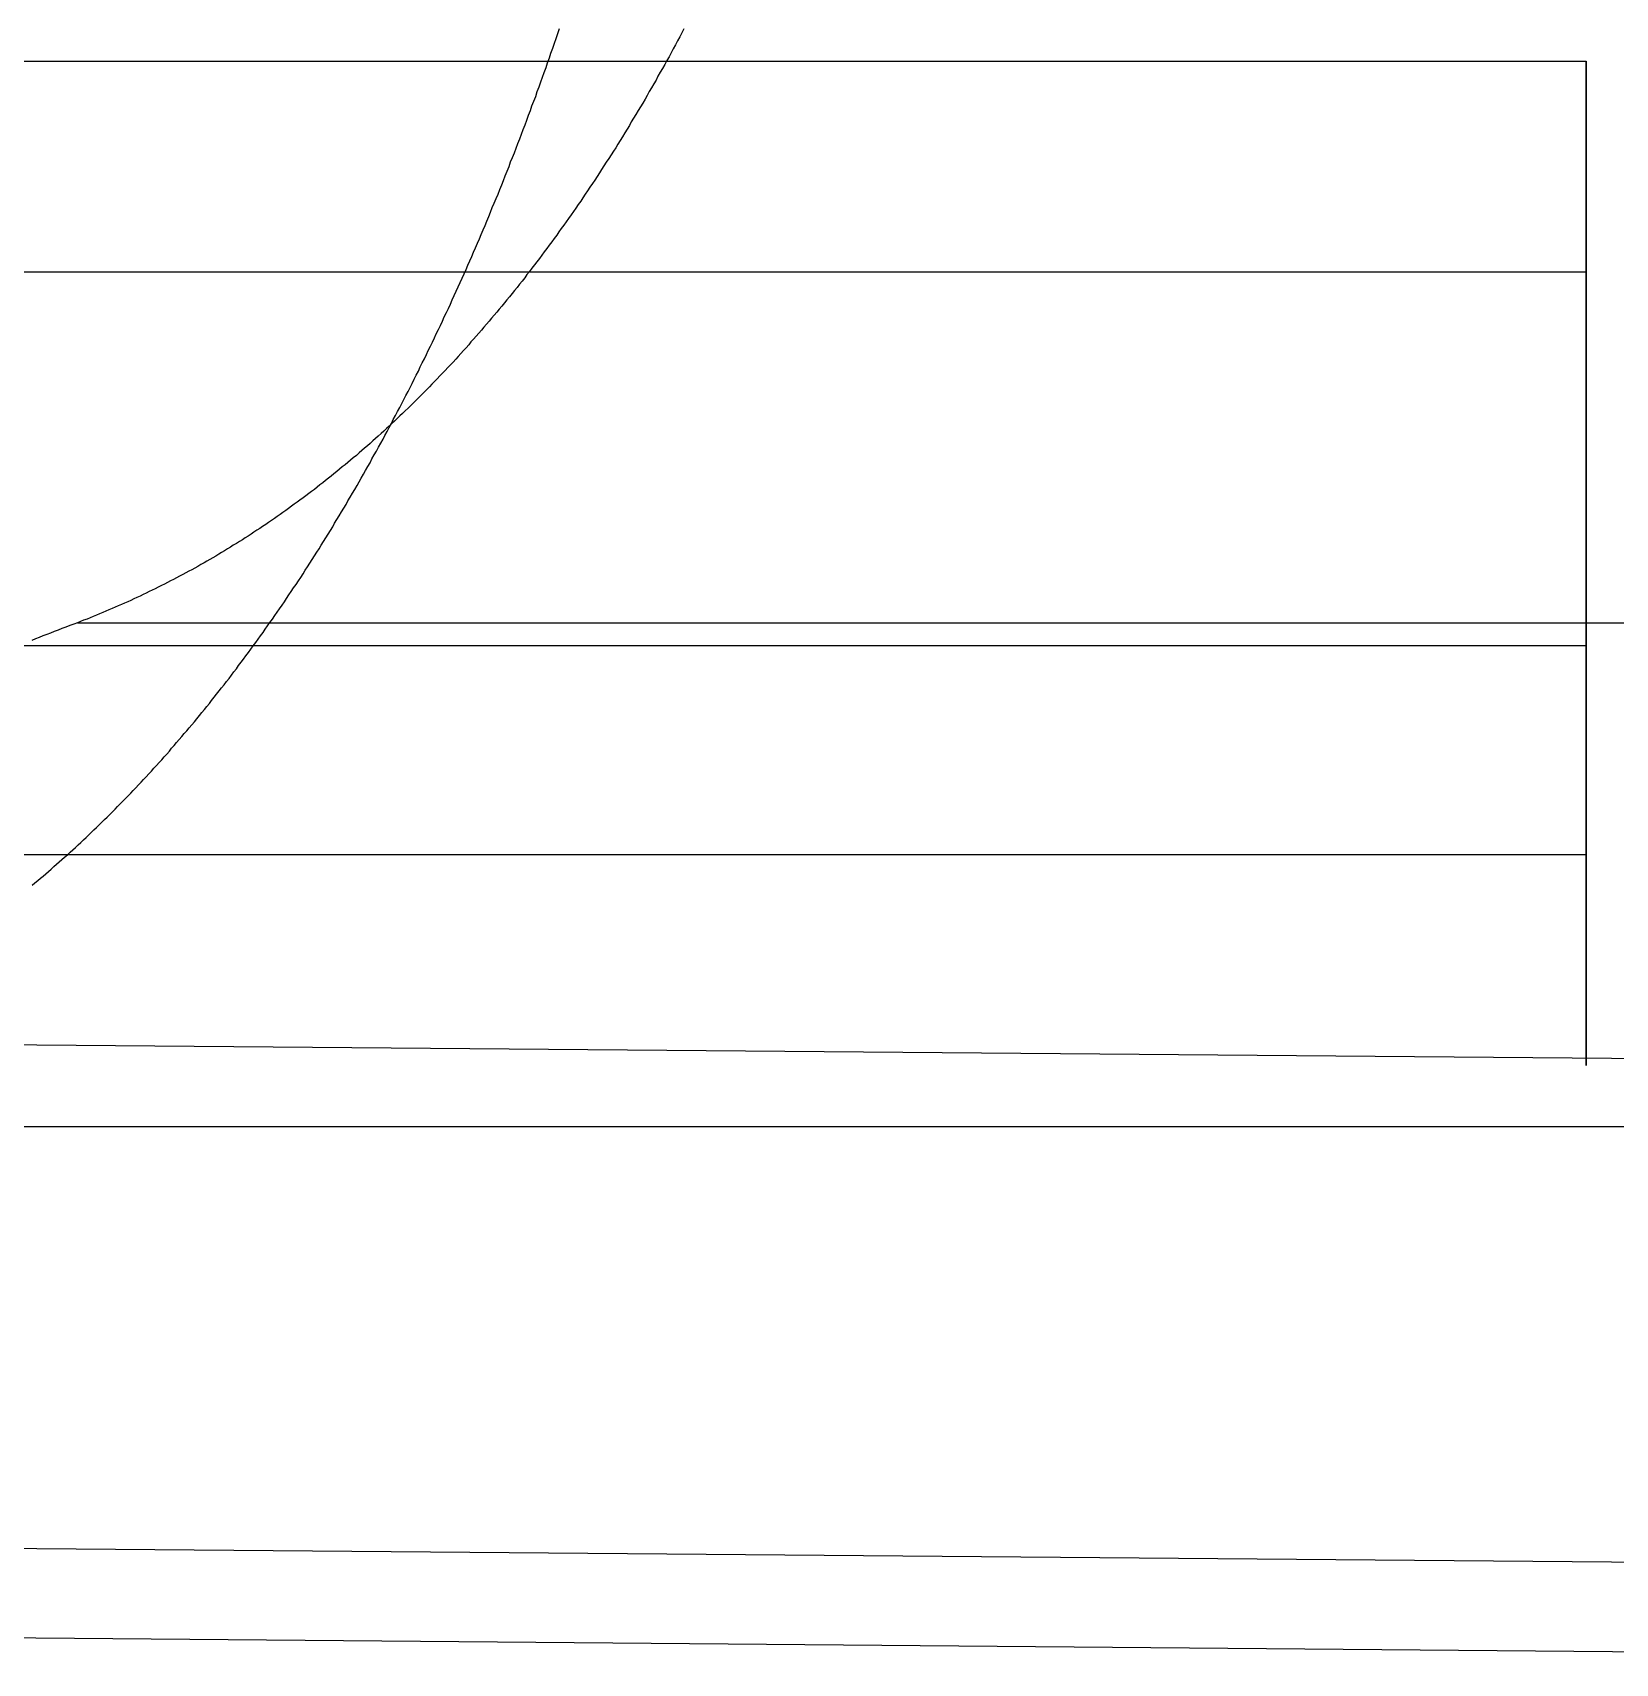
# Model space of a CAD drawing. Extents: x 0 to 702, y -13 to 12.
# Drawn here: x 694.321 to 698.477, y -12.335 to -8.053 of the extents above; entities that cross this region are included whole.
import ezdxf

# ---------------------------------------------------------------- set-up
doc = ezdxf.new("R2010")
doc.units = 0
doc.layers.get('0').update_dxf_attribs({"linetype": 'CONTINUOUS'})

# ---------------------------------------------------------------- blocks, each defined once
blk = doc.blocks.new('*U1')
for p, q in [((672.2, -8.1279, 9.2215), (698.4, -8.1279, 9.2215)), ((672.2, -10.2112, 19.2688), (698.4, -10.2112, 19.2688))]:
    blk.add_line(p, q)
at = {"extrusion": (0, -0.988768, -0.149458)}
for p, q in [((672.2, -8.1279, 9.2215), (698.4, -8.1279, 9.2215)), ((698.4, -8.1279, 9.2215), (698.4, -8.6809, 12.8799)), ((672.2, -8.6809, 12.8799), (698.4, -8.6809, 12.8799)), ((672.2, -9.6621, 15.6363), (698.4, -9.6621, 15.6363)), ((698.4, -9.6621, 15.6363), (698.4, -10.2112, 19.2688)), ((672.2, -10.2112, 19.2688), (698.4, -10.2112, 19.2688))]:
    blk.add_line(p, q, dxfattribs=at)
at = {"extrusion": (-1, 0, 0)}
for p, q in [((698.4, -8.1279, 9.2215), (698.4, -8.6809, 12.8799)), ((698.4, -8.6809, 12.8799), (698.4, -9.6621, 15.6363)), ((698.4, -9.6621, 15.6363), (698.4, -10.2112, 19.2688))]:
    blk.add_line(p, q, dxfattribs=at)
at = {"extrusion": (0, -0.942084, -0.335378)}
for p, q in [((672.2, -8.6809, 12.8799), (698.4, -8.6809, 12.8799)), ((698.4, -8.6809, 12.8799), (698.4, -9.6621, 15.6363)), ((672.2, -9.6621, 15.6363), (698.4, -9.6621, 15.6363))]:
    blk.add_line(p, q, dxfattribs=at)
at = {"extrusion": (1, 0, 0)}
blk.add_arc((-0.7647, 15.9879, 698.4), 10, 160.84704, 222.58166, dxfattribs=at)
at = {"extrusion": (-1, 0, 0)}
blk.add_arc((0.7647, 15.9879, -698.4), 10, 317.41834, 19.15296, dxfattribs=at)
blk = doc.blocks.new('*U4')
for p, q in [((694.438701, -9.602168, 7.459126), (702, -9.602168, 7.459126)), ((693.633359, -10.704306, 7.232889), (702, -10.775829, 7.218207)), ((692.561943, -10.924762, 13.902303), (702, -10.924762, 13.902303)), ((642.28691, -11.81363, 15.987856), (702, -12.334738, 15.987856)), ((642.28691, -11.81363, 15.987856), (702, -12.334738, 15.987856)), ((691.90019, -12.012084, 13.679108), (702, -12.098424, 13.661385))]:
    blk.add_line(p, q)
at = {"extrusion": (0, 0.979575, 0.201078)}
for p, q in [((694.438701, -9.602168, 7.459126), (702, -9.602168, 7.459126)), ((692.561943, -10.924762, 13.902303), (702, -10.924762, 13.902303))]:
    blk.add_line(p, q, dxfattribs=at)
at = {"extrusion": (-0.008727, -0.979538, -0.20107)}
for p, q in [((693.633359, -10.704306, 7.232889), (702, -10.775829, 7.218207)), ((691.90019, -12.012084, 13.679108), (702, -12.098424, 13.661385))]:
    blk.add_line(p, q, dxfattribs=at)
for points in [[(696.031, -8.04311, 4.14316), (696.026, -8.05362, 4.15628), (696.02, -8.0641, 4.16942), (696.014, -8.07455, 4.18258), (696.009, -8.08497, 4.19576), (696.003, -8.09536, 4.20895), (695.998, -8.10571, 4.22217), (695.992, -8.11604, 4.23541), (695.986, -8.12633, 4.24866), (695.981, -8.1366, 4.26194), (695.975, -8.14683, 4.27523), (695.969, -8.15704, 4.28855), (695.963, -8.16721, 4.30188), (695.958, -8.17735, 4.31524), (695.952, -8.18747, 4.32861), (695.946, -8.19756, 4.34201), (695.94, -8.20761, 4.35543), (695.935, -8.21764, 4.36887), (695.929, -8.22764, 4.38234), (695.923, -8.23761, 4.39582), (695.917, -8.24755, 4.40933), (695.911, -8.25746, 4.42286), (695.905, -8.26734, 4.4364), (695.899, -8.27719, 4.44997), (695.893, -8.28701, 4.46356), (695.888, -8.2968, 4.47717), (695.882, -8.30656, 4.4908), (695.876, -8.31629, 4.50444), (695.87, -8.32599, 4.51811), (695.864, -8.33566, 4.5318), (695.858, -8.3453, 4.54551), (695.852, -8.35491, 4.55923), (695.846, -8.36448, 4.57298), (695.84, -8.37403, 4.58674), (695.834, -8.38355, 4.60052), (695.827, -8.39304, 4.61432), (695.821, -8.40249, 4.62814), (695.815, -8.41192, 4.64198), (695.809, -8.42131, 4.65583), (695.803, -8.43067, 4.6697), (695.797, -8.44, 4.6836), (695.791, -8.4493, 4.6975), (695.784, -8.45857, 4.71143), (695.778, -8.46781, 4.72537), (695.772, -8.47701, 4.73933), (695.766, -8.48619, 4.7533), (695.76, -8.49533, 4.7673), (695.753, -8.50444, 4.78131), (695.747, -8.51352, 4.79533), (695.741, -8.52257, 4.80937), (695.735, -8.53158, 4.82343), (695.728, -8.54056, 4.8375), (695.722, -8.54951, 4.85159), (695.716, -8.55843, 4.86569), (695.709, -8.56732, 4.87981), (695.703, -8.57617, 4.89394), (695.697, -8.58499, 4.90809), (695.69, -8.59378, 4.92225), (695.684, -8.60254, 4.93643), (695.677, -8.61126, 4.95062), (695.671, -8.61995, 4.96483), (695.664, -8.62861, 4.97905), (695.658, -8.63723, 4.99328), (695.652, -8.64582, 5.00753), (695.645, -8.65438, 5.02179), (695.639, -8.66291, 5.03607), (695.632, -8.6714, 5.05035), (695.626, -8.67986, 5.06465), (695.619, -8.68828, 5.07897), (695.613, -8.69667, 5.09329), (695.606, -8.70503, 5.10763), (695.599, -8.71335, 5.12198), (695.593, -8.72164, 5.13634), (695.586, -8.7299, 5.15072), (695.58, -8.73812, 5.16511), (695.573, -8.74631, 5.1795), (695.566, -8.75446, 5.19391), (695.56, -8.76258, 5.20833), (695.553, -8.77067, 5.22276), (695.546, -8.77872, 5.23721), (695.54, -8.78673, 5.25166), (695.533, -8.79471, 5.26612), (695.526, -8.80266, 5.2806), (695.52, -8.81057, 5.29508), (695.513, -8.81845, 5.30958), (695.506, -8.82629, 5.32408), (695.5, -8.8341, 5.33859), (695.493, -8.84188, 5.35311), (695.486, -8.84962, 5.36763), (695.479, -8.85732, 5.38217), (695.472, -8.86499, 5.39671), (695.466, -8.87263, 5.41126), (695.459, -8.88023, 5.42582), (695.452, -8.8878, 5.44039), (695.445, -8.89534, 5.45496), (695.438, -8.90284, 5.46954), (695.432, -8.9103, 5.48414), (695.425, -8.91773, 5.49873), (695.418, -8.92513, 5.51334), (695.411, -8.93249, 5.52796), (695.404, -8.93982, 5.54258), (695.397, -8.94712, 5.55721), (695.39, -8.95438, 5.57185), (695.383, -8.96161, 5.58649), (695.376, -8.9688, 5.60115), (695.369, -8.97596, 5.61581), (695.363, -8.98308, 5.63048), (695.356, -8.99017, 5.64516), (695.349, -8.99723, 5.65985), (695.342, -9.00425, 5.67454), (695.335, -9.01124, 5.68924), (695.328, -9.0182, 5.70395), (695.321, -9.02512, 5.71867), (695.314, -9.03201, 5.73339), (695.307, -9.03886, 5.74812), (695.299, -9.04569, 5.76286), (695.292, -9.05247, 5.77761), (695.285, -9.05923, 5.79237), (695.278, -9.06595, 5.80713), (695.271, -9.07263, 5.8219), (695.264, -9.07928, 5.83668), (695.257, -9.0859, 5.85147), (695.25, -9.09249, 5.86626), (695.243, -9.09904, 5.88106), (695.236, -9.10556, 5.89587), (695.228, -9.11204, 5.91069), (695.221, -9.1185, 5.92551), (695.214, -9.12491, 5.94034), (695.207, -9.1313, 5.95518), (695.2, -9.13765, 5.97003), (695.192, -9.14397, 5.98488), (695.185, -9.15025, 5.99974), (695.178, -9.1565, 6.01461), (695.171, -9.16272, 6.02949), (695.163, -9.16891, 6.04437), (695.156, -9.17506, 6.05927), (695.149, -9.18118, 6.07417), (695.142, -9.18726, 6.08907), (695.134, -9.19331, 6.10399), (695.127, -9.19933, 6.11891), (695.12, -9.20532, 6.13383), (695.112, -9.21127, 6.14877), (695.105, -9.21719, 6.16371), (695.098, -9.22308, 6.17866), (695.09, -9.22893, 6.19362), (695.083, -9.23475, 6.20859), (695.075, -9.24054, 6.22356), (695.068, -9.24629, 6.23854), (695.061, -9.25201, 6.25353), (695.053, -9.2577, 6.26852), (695.046, -9.26336, 6.28352), (695.038, -9.26898, 6.29853), (695.031, -9.27457, 6.31355), (695.023, -9.28013, 6.32857), (695.016, -9.28566, 6.3436), (695.008, -9.29115, 6.35864), (695.001, -9.29661, 6.37368), (694.993, -9.30203, 6.38873), (694.986, -9.30743, 6.40379), (694.978, -9.31279, 6.41885), (694.971, -9.31812, 6.43393), (694.963, -9.32342, 6.44901), (694.956, -9.32868, 6.46409), (694.948, -9.33391, 6.47919), (694.94, -9.33911, 6.49429), (694.933, -9.34428, 6.5094), (694.925, -9.34941, 6.52451), (694.918, -9.35451, 6.53963), (694.91, -9.35958, 6.55476), (694.902, -9.36462, 6.5699), (694.895, -9.36962, 6.58504), (694.887, -9.37459, 6.60019), (694.879, -9.37953, 6.61534), (694.872, -9.38444, 6.63051), (694.864, -9.38931, 6.64568), (694.856, -9.39416, 6.66085), (694.848, -9.39897, 6.67604), (694.841, -9.40375, 6.69123), (694.833, -9.40849, 6.70643), (694.825, -9.41321, 6.72163), (694.817, -9.41789, 6.73684), (694.81, -9.42254, 6.75206), (694.802, -9.42715, 6.76728), (694.794, -9.43174, 6.78251), (694.786, -9.43629, 6.79775), (694.778, -9.44082, 6.813), (694.771, -9.44531, 6.82825), (694.763, -9.44976, 6.84351), (694.755, -9.45419, 6.85877), (694.747, -9.45858, 6.87404), (694.739, -9.46295, 6.88932), (694.731, -9.46728, 6.9046), (694.723, -9.47157, 6.91989), (694.715, -9.47584, 6.93519), (694.707, -9.48008, 6.9505), (694.699, -9.48428, 6.96581), (694.691, -9.48845, 6.98112), (694.683, -9.49259, 6.99645), (694.675, -9.4967, 7.01178), (694.667, -9.50077, 7.02712), (694.659, -9.50482, 7.04246), (694.651, -9.50883, 7.05781), (694.643, -9.51281, 7.07317), (694.635, -9.51676, 7.08853), (694.627, -9.52068, 7.1039), (694.619, -9.52457, 7.11927), (694.611, -9.52843, 7.13465), (694.603, -9.53225, 7.15004), (694.595, -9.53604, 7.16544), (694.587, -9.5398, 7.18084), (694.579, -9.54353, 7.19625), (694.571, -9.54723, 7.21166), (694.562, -9.5509, 7.22708), (694.554, -9.55454, 7.24251), (694.546, -9.55814, 7.25794), (694.538, -9.56171, 7.27338), (694.53, -9.56526, 7.28882), (694.521, -9.56877, 7.30427), (694.513, -9.57225, 7.31973), (694.505, -9.5757, 7.33519), (694.497, -9.57911, 7.35066), (694.489, -9.5825, 7.36614), (694.48, -9.58586, 7.38162), (694.472, -9.58918, 7.39711), (694.464, -9.59247, 7.41261), (694.455, -9.59574, 7.42811), (694.447, -9.59897, 7.44361), (694.439, -9.60217, 7.45913)], [(696.031, -8.04311, 4.14316), (696.026, -8.05362, 4.15628), (696.02, -8.0641, 4.16942), (696.014, -8.07455, 4.18258), (696.009, -8.08497, 4.19576), (696.003, -8.09536, 4.20895), (695.998, -8.10571, 4.22217), (695.992, -8.11604, 4.23541), (695.986, -8.12633, 4.24866), (695.981, -8.1366, 4.26194), (695.975, -8.14683, 4.27523), (695.969, -8.15704, 4.28855), (695.963, -8.16721, 4.30188), (695.958, -8.17735, 4.31524), (695.952, -8.18747, 4.32861), (695.946, -8.19756, 4.34201), (695.94, -8.20761, 4.35543), (695.935, -8.21764, 4.36887), (695.929, -8.22764, 4.38234), (695.923, -8.23761, 4.39582), (695.917, -8.24755, 4.40933), (695.911, -8.25746, 4.42286), (695.905, -8.26734, 4.4364), (695.899, -8.27719, 4.44997), (695.893, -8.28701, 4.46356), (695.888, -8.2968, 4.47717), (695.882, -8.30656, 4.4908), (695.876, -8.31629, 4.50444), (695.87, -8.32599, 4.51811), (695.864, -8.33566, 4.5318), (695.858, -8.3453, 4.54551), (695.852, -8.35491, 4.55923), (695.846, -8.36448, 4.57298), (695.84, -8.37403, 4.58674), (695.834, -8.38355, 4.60052), (695.827, -8.39304, 4.61432), (695.821, -8.40249, 4.62814), (695.815, -8.41192, 4.64198), (695.809, -8.42131, 4.65583), (695.803, -8.43067, 4.6697), (695.797, -8.44, 4.6836), (695.791, -8.4493, 4.6975), (695.784, -8.45857, 4.71143), (695.778, -8.46781, 4.72537), (695.772, -8.47701, 4.73933), (695.766, -8.48619, 4.7533), (695.76, -8.49533, 4.7673), (695.753, -8.50444, 4.78131), (695.747, -8.51352, 4.79533), (695.741, -8.52257, 4.80937), (695.735, -8.53158, 4.82343), (695.728, -8.54056, 4.8375), (695.722, -8.54951, 4.85159), (695.716, -8.55843, 4.86569), (695.709, -8.56732, 4.87981), (695.703, -8.57617, 4.89394), (695.697, -8.58499, 4.90809), (695.69, -8.59378, 4.92225), (695.684, -8.60254, 4.93643), (695.677, -8.61126, 4.95062), (695.671, -8.61995, 4.96483), (695.664, -8.62861, 4.97905), (695.658, -8.63723, 4.99328), (695.652, -8.64582, 5.00753), (695.645, -8.65438, 5.02179), (695.639, -8.66291, 5.03607), (695.632, -8.6714, 5.05035), (695.626, -8.67986, 5.06465), (695.619, -8.68828, 5.07897), (695.613, -8.69667, 5.09329), (695.606, -8.70503, 5.10763), (695.599, -8.71335, 5.12198), (695.593, -8.72164, 5.13634), (695.586, -8.7299, 5.15072), (695.58, -8.73812, 5.16511), (695.573, -8.74631, 5.1795), (695.566, -8.75446, 5.19391), (695.56, -8.76258, 5.20833), (695.553, -8.77067, 5.22276), (695.546, -8.77872, 5.23721), (695.54, -8.78673, 5.25166), (695.533, -8.79471, 5.26612), (695.526, -8.80266, 5.2806), (695.52, -8.81057, 5.29508), (695.513, -8.81845, 5.30958), (695.506, -8.82629, 5.32408), (695.5, -8.8341, 5.33859), (695.493, -8.84188, 5.35311), (695.486, -8.84962, 5.36763), (695.479, -8.85732, 5.38217), (695.472, -8.86499, 5.39671), (695.466, -8.87263, 5.41126), (695.459, -8.88023, 5.42582), (695.452, -8.8878, 5.44039), (695.445, -8.89534, 5.45496), (695.438, -8.90284, 5.46954), (695.432, -8.9103, 5.48414), (695.425, -8.91773, 5.49873), (695.418, -8.92513, 5.51334), (695.411, -8.93249, 5.52796), (695.404, -8.93982, 5.54258), (695.397, -8.94712, 5.55721), (695.39, -8.95438, 5.57185), (695.383, -8.96161, 5.58649), (695.376, -8.9688, 5.60115), (695.369, -8.97596, 5.61581), (695.363, -8.98308, 5.63048), (695.356, -8.99017, 5.64516), (695.349, -8.99723, 5.65985), (695.342, -9.00425, 5.67454), (695.335, -9.01124, 5.68924), (695.328, -9.0182, 5.70395), (695.321, -9.02512, 5.71867), (695.314, -9.03201, 5.73339), (695.307, -9.03886, 5.74812), (695.299, -9.04569, 5.76286), (695.292, -9.05247, 5.77761), (695.285, -9.05923, 5.79237), (695.278, -9.06595, 5.80713), (695.271, -9.07263, 5.8219), (695.264, -9.07928, 5.83668), (695.257, -9.0859, 5.85147), (695.25, -9.09249, 5.86626), (695.243, -9.09904, 5.88106), (695.236, -9.10556, 5.89587), (695.228, -9.11204, 5.91069), (695.221, -9.1185, 5.92551), (695.214, -9.12491, 5.94034), (695.207, -9.1313, 5.95518), (695.2, -9.13765, 5.97003), (695.192, -9.14397, 5.98488), (695.185, -9.15025, 5.99974), (695.178, -9.1565, 6.01461), (695.171, -9.16272, 6.02949), (695.163, -9.16891, 6.04437), (695.156, -9.17506, 6.05927), (695.149, -9.18118, 6.07417), (695.142, -9.18726, 6.08907), (695.134, -9.19331, 6.10399), (695.127, -9.19933, 6.11891), (695.12, -9.20532, 6.13383), (695.112, -9.21127, 6.14877), (695.105, -9.21719, 6.16371), (695.098, -9.22308, 6.17866), (695.09, -9.22893, 6.19362), (695.083, -9.23475, 6.20859), (695.075, -9.24054, 6.22356), (695.068, -9.24629, 6.23854), (695.061, -9.25201, 6.25353), (695.053, -9.2577, 6.26852), (695.046, -9.26336, 6.28352), (695.038, -9.26898, 6.29853), (695.031, -9.27457, 6.31355), (695.023, -9.28013, 6.32857), (695.016, -9.28566, 6.3436), (695.008, -9.29115, 6.35864), (695.001, -9.29661, 6.37368), (694.993, -9.30203, 6.38873), (694.986, -9.30743, 6.40379), (694.978, -9.31279, 6.41885), (694.971, -9.31812, 6.43393), (694.963, -9.32342, 6.44901), (694.956, -9.32868, 6.46409), (694.948, -9.33391, 6.47919), (694.94, -9.33911, 6.49429), (694.933, -9.34428, 6.5094), (694.925, -9.34941, 6.52451), (694.918, -9.35451, 6.53963), (694.91, -9.35958, 6.55476), (694.902, -9.36462, 6.5699), (694.895, -9.36962, 6.58504), (694.887, -9.37459, 6.60019), (694.879, -9.37953, 6.61534), (694.872, -9.38444, 6.63051), (694.864, -9.38931, 6.64568), (694.856, -9.39416, 6.66085), (694.848, -9.39897, 6.67604), (694.841, -9.40375, 6.69123), (694.833, -9.40849, 6.70643), (694.825, -9.41321, 6.72163), (694.817, -9.41789, 6.73684), (694.81, -9.42254, 6.75206), (694.802, -9.42715, 6.76728), (694.794, -9.43174, 6.78251), (694.786, -9.43629, 6.79775), (694.778, -9.44082, 6.813), (694.771, -9.44531, 6.82825), (694.763, -9.44976, 6.84351), (694.755, -9.45419, 6.85877), (694.747, -9.45858, 6.87404), (694.739, -9.46295, 6.88932), (694.731, -9.46728, 6.9046), (694.723, -9.47157, 6.91989), (694.715, -9.47584, 6.93519), (694.707, -9.48008, 6.9505), (694.699, -9.48428, 6.96581), (694.691, -9.48845, 6.98112), (694.683, -9.49259, 6.99645), (694.675, -9.4967, 7.01178), (694.667, -9.50077, 7.02712), (694.659, -9.50482, 7.04246), (694.651, -9.50883, 7.05781), (694.643, -9.51281, 7.07317), (694.635, -9.51676, 7.08853), (694.627, -9.52068, 7.1039), (694.619, -9.52457, 7.11927), (694.611, -9.52843, 7.13465), (694.603, -9.53225, 7.15004), (694.595, -9.53604, 7.16544), (694.587, -9.5398, 7.18084), (694.579, -9.54353, 7.19625), (694.571, -9.54723, 7.21166), (694.562, -9.5509, 7.22708), (694.554, -9.55454, 7.24251), (694.546, -9.55814, 7.25794), (694.538, -9.56171, 7.27338), (694.53, -9.56526, 7.28882), (694.521, -9.56877, 7.30427), (694.513, -9.57225, 7.31973), (694.505, -9.5757, 7.33519), (694.497, -9.57911, 7.35066), (694.489, -9.5825, 7.36614), (694.48, -9.58586, 7.38162), (694.472, -9.58918, 7.39711), (694.464, -9.59247, 7.41261), (694.455, -9.59574, 7.42811), (694.447, -9.59897, 7.44361), (694.439, -9.60217, 7.45913)], [(694.32, -10.2913, 5.80458), (694.327, -10.2854, 5.78903), (694.335, -10.2794, 5.77348), (694.342, -10.2733, 5.75795), (694.349, -10.2673, 5.74242), (694.356, -10.2612, 5.7269), (694.363, -10.2551, 5.71138), (694.37, -10.2489, 5.69587), (694.377, -10.2427, 5.68037), (694.384, -10.2365, 5.66488), (694.391, -10.2303, 5.6494), (694.398, -10.224, 5.63392), (694.405, -10.2177, 5.61845), (694.413, -10.2113, 5.60299), (694.42, -10.205, 5.58753), (694.427, -10.1986, 5.57208), (694.434, -10.1921, 5.55664), (694.441, -10.1857, 5.54121), (694.448, -10.1792, 5.52579), (694.455, -10.1726, 5.51037), (694.462, -10.1661, 5.49496), (694.469, -10.1595, 5.47956), (694.475, -10.1529, 5.46416), (694.482, -10.1462, 5.44878), (694.489, -10.1395, 5.4334), (694.496, -10.1328, 5.41802), (694.503, -10.1261, 5.40266), (694.51, -10.1193, 5.3873), (694.517, -10.1125, 5.37195), (694.524, -10.1056, 5.35661), (694.531, -10.0987, 5.34128), (694.538, -10.0918, 5.32595), (694.544, -10.0849, 5.31064), (694.551, -10.0779, 5.29532), (694.558, -10.0709, 5.28002), (694.565, -10.0639, 5.26473), (694.572, -10.0569, 5.24944), (694.579, -10.0498, 5.23416), (694.585, -10.0426, 5.21889), (694.592, -10.0355, 5.20362), (694.599, -10.0283, 5.18837), (694.606, -10.0211, 5.17312), (694.612, -10.0138, 5.15788), (694.619, -10.0065, 5.14264), (694.626, -9.99922, 5.12742), (694.633, -9.99188, 5.1122), (694.639, -9.9845, 5.09699), (694.646, -9.97709, 5.08179), (694.653, -9.96965, 5.0666), (694.66, -9.96218, 5.05141), (694.666, -9.95467, 5.03623), (694.673, -9.94714, 5.02106), (694.68, -9.93957, 5.0059), (694.686, -9.93197, 4.99075), (694.693, -9.92434, 4.9756), (694.699, -9.91667, 4.96046), (694.706, -9.90898, 4.94533), (694.713, -9.90125, 4.93021), (694.719, -9.89349, 4.91509), (694.726, -9.8857, 4.89999), (694.732, -9.87788, 4.88489), (694.739, -9.87002, 4.8698), (694.746, -9.86214, 4.85471), (694.752, -9.85422, 4.83964), (694.759, -9.84627, 4.82457), (694.765, -9.83828, 4.80952), (694.772, -9.83027, 4.79447), (694.778, -9.82222, 4.77942), (694.785, -9.81414, 4.76439), (694.791, -9.80603, 4.74936), (694.798, -9.79789, 4.73434), (694.804, -9.78971, 4.71933), (694.811, -9.7815, 4.70433), (694.817, -9.77325, 4.68933), (694.824, -9.76497, 4.67433), (694.83, -9.75665, 4.65935), (694.837, -9.7483, 4.64437), (694.843, -9.73992, 4.62939), (694.849, -9.73151, 4.61443), (694.856, -9.72306, 4.59947), (694.862, -9.71457, 4.58453), (694.869, -9.70606, 4.56959), (694.875, -9.69751, 4.55466), (694.881, -9.68893, 4.53974), (694.888, -9.68032, 4.52484), (694.894, -9.67167, 4.50994), (694.9, -9.663, 4.49505), (694.907, -9.65429, 4.48018), (694.913, -9.64555, 4.46532), (694.919, -9.63678, 4.45047), (694.926, -9.62797, 4.43563), (694.932, -9.61914, 4.42081), (694.938, -9.61028, 4.40599), (694.944, -9.60138, 4.3912), (694.951, -9.59246, 4.37642), (694.957, -9.5835, 4.36165), (694.963, -9.57452, 4.34689), (694.969, -9.56551, 4.33216), (694.976, -9.55646, 4.31743), (694.982, -9.54739, 4.30273), (694.988, -9.53829, 4.28804), (694.994, -9.52916, 4.27337), (695, -9.52, 4.25871), (695.006, -9.51081, 4.24408), (695.013, -9.50159, 4.22946), (695.019, -9.49235, 4.21486), (695.025, -9.48308, 4.20028), (695.031, -9.47378, 4.18571), (695.037, -9.46445, 4.17117), (695.043, -9.4551, 4.15665), (695.049, -9.44571, 4.14215), (695.055, -9.43631, 4.12767), (695.061, -9.42687, 4.1132), (695.067, -9.4174, 4.09876), (695.073, -9.40791, 4.08433), (695.079, -9.39839, 4.06993), (695.085, -9.38885, 4.05554), (695.091, -9.37927, 4.04117), (695.097, -9.36967, 4.02682), (695.103, -9.36004, 4.01249), (695.109, -9.35038, 3.99818), (695.114, -9.3407, 3.98389), (695.12, -9.33099, 3.96961), (695.126, -9.32125, 3.95536), (695.132, -9.31148, 3.94112), (695.138, -9.30169, 3.92691), (695.144, -9.29186, 3.91271), (695.149, -9.28201, 3.89853), (695.155, -9.27214, 3.88437), (695.161, -9.26223, 3.87023), (695.167, -9.2523, 3.85611), (695.173, -9.24234, 3.84201), (695.178, -9.23235, 3.82792), (695.184, -9.22234, 3.81386), (695.19, -9.21229, 3.79981), (695.195, -9.20222, 3.78579), (695.201, -9.19213, 3.77178), (695.207, -9.182, 3.75779), (695.212, -9.17185, 3.74382), (695.218, -9.16167, 3.72987), (695.224, -9.15146, 3.71594), (695.229, -9.14123, 3.70203), (695.235, -9.13096, 3.68814), (695.241, -9.12067, 3.67427), (695.246, -9.11035, 3.66041), (695.252, -9.10001, 3.64658), (695.257, -9.08964, 3.63276), (695.263, -9.07924, 3.61896), (695.268, -9.06881, 3.60519), (695.274, -9.05835, 3.59143), (695.279, -9.04787, 3.57769), (695.285, -9.03736, 3.56397), (695.29, -9.02682, 3.55027), (695.296, -9.01626, 3.53658), (695.301, -9.00567, 3.52292), (695.307, -8.99505, 3.50928), (695.312, -8.9844, 3.49565), (695.318, -8.97372, 3.48205), (695.323, -8.96302, 3.46846), (695.328, -8.95229, 3.45489), (695.334, -8.94153, 3.44134), (695.339, -8.93075, 3.42782), (695.344, -8.91994, 3.41431), (695.35, -8.9091, 3.40082), (695.355, -8.89823, 3.38734), (695.36, -8.88733, 3.37389), (695.366, -8.87641, 3.36046), (695.371, -8.86546, 3.34705), (695.376, -8.85448, 3.33365), (695.381, -8.84347, 3.32028), (695.387, -8.83244, 3.30692), (695.392, -8.82138, 3.29359), (695.397, -8.81029, 3.28027), (695.402, -8.79917, 3.26697), (695.408, -8.78803, 3.2537), (695.413, -8.77686, 3.24044), (695.418, -8.76566, 3.2272), (695.423, -8.75443, 3.21398), (695.428, -8.74317, 3.20078), (695.433, -8.73189, 3.1876), (695.438, -8.72058, 3.17444), (695.444, -8.70924, 3.1613), (695.449, -8.69787, 3.14818), (695.454, -8.68647, 3.13507), (695.459, -8.67505, 3.12199), (695.464, -8.6636, 3.10893), (695.469, -8.65212, 3.09589), (695.474, -8.64061, 3.08286), (695.479, -8.62908, 3.06986), (695.484, -8.61751, 3.05687), (695.489, -8.60592, 3.04391), (695.494, -8.5943, 3.03096), (695.499, -8.58266, 3.01804), (695.504, -8.57098, 3.00513), (695.509, -8.55928, 2.99225), (695.514, -8.54755, 2.97938), (695.519, -8.53579, 2.96654), (695.523, -8.524, 2.95371), (695.528, -8.51218, 2.9409), (695.533, -8.50034, 2.92812), (695.538, -8.48846, 2.91535), (695.543, -8.47656, 2.9026), (695.548, -8.46463, 2.88988), (695.553, -8.45268, 2.87717), (695.557, -8.44069, 2.86448), (695.562, -8.42868, 2.85182), (695.567, -8.41663, 2.83917), (695.572, -8.40456, 2.82654), (695.576, -8.39247, 2.81393), (695.581, -8.38034, 2.80135), (695.586, -8.36818, 2.78878), (695.591, -8.356, 2.77623), (695.595, -8.34379, 2.76371), (695.6, -8.33155, 2.7512), (695.605, -8.31928, 2.73871), (695.609, -8.30698, 2.72625), (695.614, -8.29465, 2.7138), (695.619, -8.2823, 2.70137), (695.623, -8.26991, 2.68897), (695.628, -8.2575, 2.67658), (695.632, -8.24506, 2.66421), (695.637, -8.23259, 2.65187), (695.642, -8.2201, 2.63954), (695.646, -8.20757, 2.62724), (695.651, -8.19501, 2.61495), (695.655, -8.18243, 2.60269), (695.66, -8.16982, 2.59044), (695.664, -8.15718, 2.57822), (695.669, -8.14451, 2.56601), (695.673, -8.13181, 2.55383), (695.678, -8.11908, 2.54167), (695.682, -8.10632, 2.52952), (695.687, -8.09353, 2.51739), (695.691, -8.08071, 2.50529), (695.696, -8.06785, 2.4932), (695.7, -8.05496, 2.48113), (695.704, -8.04204, 2.46907)], [(694.32, -10.2913, 5.80458), (694.327, -10.2854, 5.78903), (694.335, -10.2794, 5.77348), (694.342, -10.2733, 5.75795), (694.349, -10.2673, 5.74242), (694.356, -10.2612, 5.7269), (694.363, -10.2551, 5.71138), (694.37, -10.2489, 5.69587), (694.377, -10.2427, 5.68037), (694.384, -10.2365, 5.66488), (694.391, -10.2303, 5.6494), (694.398, -10.224, 5.63392), (694.405, -10.2177, 5.61845), (694.413, -10.2113, 5.60299), (694.42, -10.205, 5.58753), (694.427, -10.1986, 5.57208), (694.434, -10.1921, 5.55664), (694.441, -10.1857, 5.54121), (694.448, -10.1792, 5.52579), (694.455, -10.1726, 5.51037), (694.462, -10.1661, 5.49496), (694.469, -10.1595, 5.47956), (694.475, -10.1529, 5.46416), (694.482, -10.1462, 5.44878), (694.489, -10.1395, 5.4334), (694.496, -10.1328, 5.41802), (694.503, -10.1261, 5.40266), (694.51, -10.1193, 5.3873), (694.517, -10.1125, 5.37195), (694.524, -10.1056, 5.35661), (694.531, -10.0987, 5.34128), (694.538, -10.0918, 5.32595), (694.544, -10.0849, 5.31064), (694.551, -10.0779, 5.29532), (694.558, -10.0709, 5.28002), (694.565, -10.0639, 5.26473), (694.572, -10.0569, 5.24944), (694.579, -10.0498, 5.23416), (694.585, -10.0426, 5.21889), (694.592, -10.0355, 5.20362), (694.599, -10.0283, 5.18837), (694.606, -10.0211, 5.17312), (694.612, -10.0138, 5.15788), (694.619, -10.0065, 5.14264), (694.626, -9.99922, 5.12742), (694.633, -9.99188, 5.1122), (694.639, -9.9845, 5.09699), (694.646, -9.97709, 5.08179), (694.653, -9.96965, 5.0666), (694.66, -9.96218, 5.05141), (694.666, -9.95467, 5.03623), (694.673, -9.94714, 5.02106), (694.68, -9.93957, 5.0059), (694.686, -9.93197, 4.99075), (694.693, -9.92434, 4.9756), (694.699, -9.91667, 4.96046), (694.706, -9.90898, 4.94533), (694.713, -9.90125, 4.93021), (694.719, -9.89349, 4.91509), (694.726, -9.8857, 4.89999), (694.732, -9.87788, 4.88489), (694.739, -9.87002, 4.8698), (694.746, -9.86214, 4.85471), (694.752, -9.85422, 4.83964), (694.759, -9.84627, 4.82457), (694.765, -9.83828, 4.80952), (694.772, -9.83027, 4.79447), (694.778, -9.82222, 4.77942), (694.785, -9.81414, 4.76439), (694.791, -9.80603, 4.74936), (694.798, -9.79789, 4.73434), (694.804, -9.78971, 4.71933), (694.811, -9.7815, 4.70433), (694.817, -9.77325, 4.68933), (694.824, -9.76497, 4.67433), (694.83, -9.75665, 4.65935), (694.837, -9.7483, 4.64437), (694.843, -9.73992, 4.62939), (694.849, -9.73151, 4.61443), (694.856, -9.72306, 4.59947), (694.862, -9.71457, 4.58453), (694.869, -9.70606, 4.56959), (694.875, -9.69751, 4.55466), (694.881, -9.68893, 4.53974), (694.888, -9.68032, 4.52484), (694.894, -9.67167, 4.50994), (694.9, -9.663, 4.49505), (694.907, -9.65429, 4.48018), (694.913, -9.64555, 4.46532), (694.919, -9.63678, 4.45047), (694.926, -9.62797, 4.43563), (694.932, -9.61914, 4.42081), (694.938, -9.61028, 4.40599), (694.944, -9.60138, 4.3912), (694.951, -9.59246, 4.37642), (694.957, -9.5835, 4.36165), (694.963, -9.57452, 4.34689), (694.969, -9.56551, 4.33216), (694.976, -9.55646, 4.31743), (694.982, -9.54739, 4.30273), (694.988, -9.53829, 4.28804), (694.994, -9.52916, 4.27337), (695, -9.52, 4.25871), (695.006, -9.51081, 4.24408), (695.013, -9.50159, 4.22946), (695.019, -9.49235, 4.21486), (695.025, -9.48308, 4.20028), (695.031, -9.47378, 4.18571), (695.037, -9.46445, 4.17117), (695.043, -9.4551, 4.15665), (695.049, -9.44571, 4.14215), (695.055, -9.43631, 4.12767), (695.061, -9.42687, 4.1132), (695.067, -9.4174, 4.09876), (695.073, -9.40791, 4.08433), (695.079, -9.39839, 4.06993), (695.085, -9.38885, 4.05554), (695.091, -9.37927, 4.04117), (695.097, -9.36967, 4.02682), (695.103, -9.36004, 4.01249), (695.109, -9.35038, 3.99818), (695.114, -9.3407, 3.98389), (695.12, -9.33099, 3.96961), (695.126, -9.32125, 3.95536), (695.132, -9.31148, 3.94112), (695.138, -9.30169, 3.92691), (695.144, -9.29186, 3.91271), (695.149, -9.28201, 3.89853), (695.155, -9.27214, 3.88437), (695.161, -9.26223, 3.87023), (695.167, -9.2523, 3.85611), (695.173, -9.24234, 3.84201), (695.178, -9.23235, 3.82792), (695.184, -9.22234, 3.81386), (695.19, -9.21229, 3.79981), (695.195, -9.20222, 3.78579), (695.201, -9.19213, 3.77178), (695.207, -9.182, 3.75779), (695.212, -9.17185, 3.74382), (695.218, -9.16167, 3.72987), (695.224, -9.15146, 3.71594), (695.229, -9.14123, 3.70203), (695.235, -9.13096, 3.68814), (695.241, -9.12067, 3.67427), (695.246, -9.11035, 3.66041), (695.252, -9.10001, 3.64658), (695.257, -9.08964, 3.63276), (695.263, -9.07924, 3.61896), (695.268, -9.06881, 3.60519), (695.274, -9.05835, 3.59143), (695.279, -9.04787, 3.57769), (695.285, -9.03736, 3.56397), (695.29, -9.02682, 3.55027), (695.296, -9.01626, 3.53658), (695.301, -9.00567, 3.52292), (695.307, -8.99505, 3.50928), (695.312, -8.9844, 3.49565), (695.318, -8.97372, 3.48205), (695.323, -8.96302, 3.46846), (695.328, -8.95229, 3.45489), (695.334, -8.94153, 3.44134), (695.339, -8.93075, 3.42782), (695.344, -8.91994, 3.41431), (695.35, -8.9091, 3.40082), (695.355, -8.89823, 3.38734), (695.36, -8.88733, 3.37389), (695.366, -8.87641, 3.36046), (695.371, -8.86546, 3.34705), (695.376, -8.85448, 3.33365), (695.381, -8.84347, 3.32028), (695.387, -8.83244, 3.30692), (695.392, -8.82138, 3.29359), (695.397, -8.81029, 3.28027), (695.402, -8.79917, 3.26697), (695.408, -8.78803, 3.2537), (695.413, -8.77686, 3.24044), (695.418, -8.76566, 3.2272), (695.423, -8.75443, 3.21398), (695.428, -8.74317, 3.20078), (695.433, -8.73189, 3.1876), (695.438, -8.72058, 3.17444), (695.444, -8.70924, 3.1613), (695.449, -8.69787, 3.14818), (695.454, -8.68647, 3.13507), (695.459, -8.67505, 3.12199), (695.464, -8.6636, 3.10893), (695.469, -8.65212, 3.09589), (695.474, -8.64061, 3.08286), (695.479, -8.62908, 3.06986), (695.484, -8.61751, 3.05687), (695.489, -8.60592, 3.04391), (695.494, -8.5943, 3.03096), (695.499, -8.58266, 3.01804), (695.504, -8.57098, 3.00513), (695.509, -8.55928, 2.99225), (695.514, -8.54755, 2.97938), (695.519, -8.53579, 2.96654), (695.523, -8.524, 2.95371), (695.528, -8.51218, 2.9409), (695.533, -8.50034, 2.92812), (695.538, -8.48846, 2.91535), (695.543, -8.47656, 2.9026), (695.548, -8.46463, 2.88988), (695.553, -8.45268, 2.87717), (695.557, -8.44069, 2.86448), (695.562, -8.42868, 2.85182), (695.567, -8.41663, 2.83917), (695.572, -8.40456, 2.82654), (695.576, -8.39247, 2.81393), (695.581, -8.38034, 2.80135), (695.586, -8.36818, 2.78878), (695.591, -8.356, 2.77623), (695.595, -8.34379, 2.76371), (695.6, -8.33155, 2.7512), (695.605, -8.31928, 2.73871), (695.609, -8.30698, 2.72625), (695.614, -8.29465, 2.7138), (695.619, -8.2823, 2.70137), (695.623, -8.26991, 2.68897), (695.628, -8.2575, 2.67658), (695.632, -8.24506, 2.66421), (695.637, -8.23259, 2.65187), (695.642, -8.2201, 2.63954), (695.646, -8.20757, 2.62724), (695.651, -8.19501, 2.61495), (695.655, -8.18243, 2.60269), (695.66, -8.16982, 2.59044), (695.664, -8.15718, 2.57822), (695.669, -8.14451, 2.56601), (695.673, -8.13181, 2.55383), (695.678, -8.11908, 2.54167), (695.682, -8.10632, 2.52952), (695.687, -8.09353, 2.51739), (695.691, -8.08071, 2.50529), (695.696, -8.06785, 2.4932), (695.7, -8.05496, 2.48113), (695.704, -8.04204, 2.46907)], [(694.439, -9.60217, 7.45913), (694.429, -9.60603, 7.47795), (694.419, -9.6099, 7.49678), (694.408, -9.61376, 7.51562), (694.398, -9.61763, 7.53446), (694.388, -9.6215, 7.55331), (694.378, -9.62537, 7.57216), (694.368, -9.62924, 7.59103), (694.358, -9.63312, 7.6099), (694.348, -9.63699, 7.62877), (694.338, -9.64087, 7.64765), (694.329, -9.64474, 7.66654), (694.319, -9.64862, 7.68543)], [(694.439, -9.60217, 7.45913), (694.429, -9.60603, 7.47795), (694.419, -9.6099, 7.49678), (694.408, -9.61376, 7.51562), (694.398, -9.61763, 7.53446), (694.388, -9.6215, 7.55331), (694.378, -9.62537, 7.57216), (694.368, -9.62924, 7.59103), (694.358, -9.63312, 7.6099), (694.348, -9.63699, 7.62877), (694.338, -9.64087, 7.64765), (694.329, -9.64474, 7.66654), (694.319, -9.64862, 7.68543)]]:
    blk.add_polyline3d(points)

msp = doc.modelspace()

# ---------------------------------------------------------------- block references
for name in ['*U4', '*U1']:
    msp.add_blockref(name, (0, 0))

doc.saveas('drawing.dxf')
